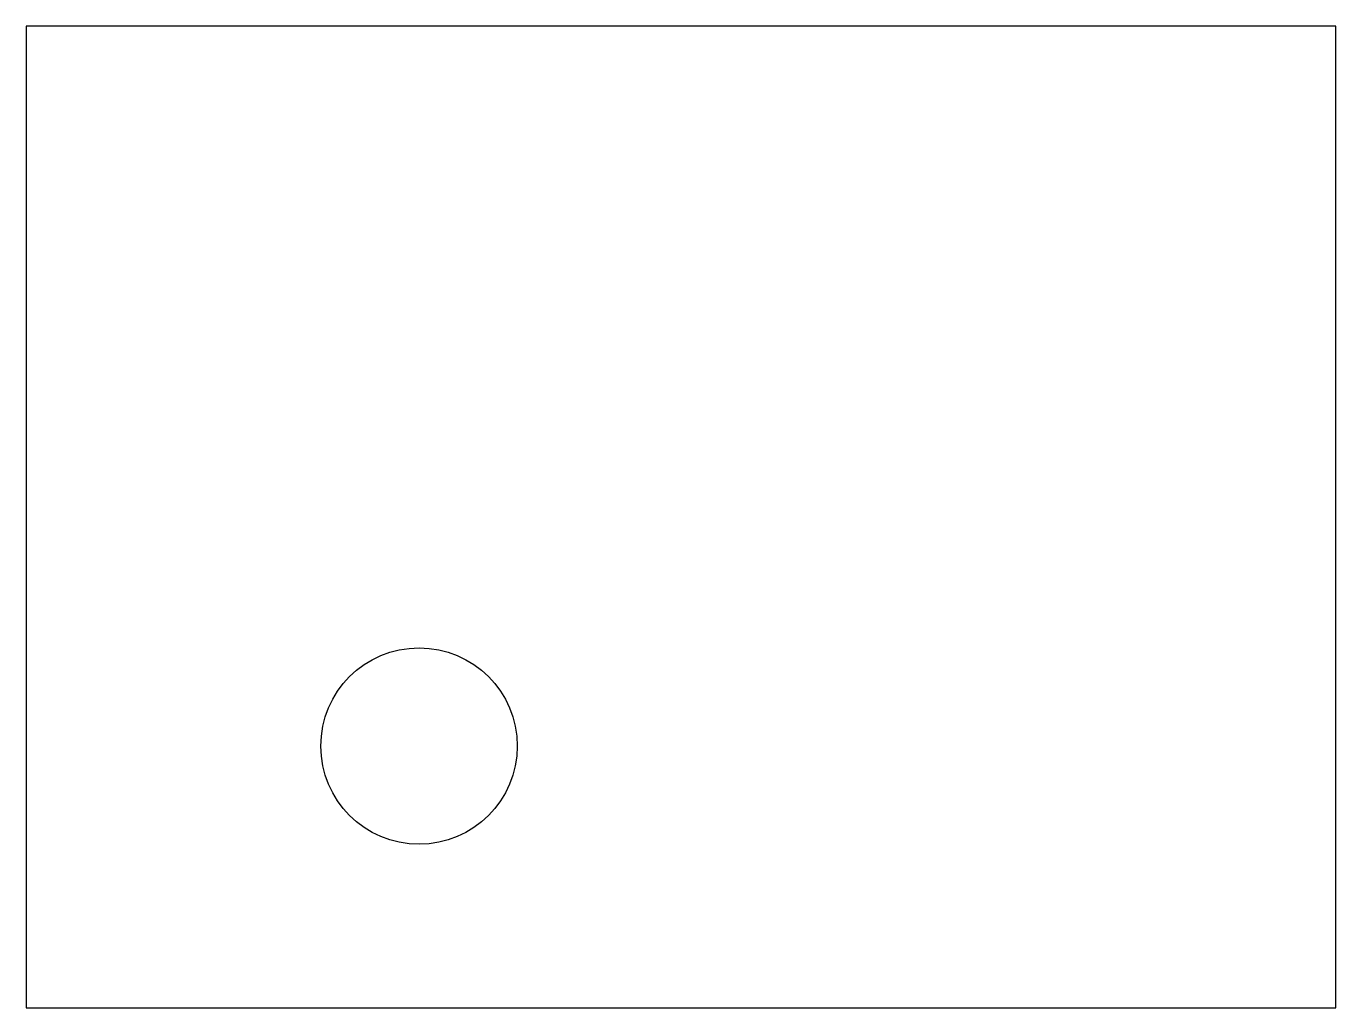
# Model space of a CAD drawing. Header units: metres. Extents: x 0 to 400, y 0 to 300.
import ezdxf

# ---------------------------------------------------------------- set-up
doc = ezdxf.new("R2010")
doc.units = ezdxf.units.M
doc.header["$MEASUREMENT"] = 0

msp = doc.modelspace()

# ---------------------------------------------------------------- linework, layer by layer
msp.add_lwpolyline([(0, 0), (400, 0), (400, 300), (0, 300)], close=True)
msp.add_circle((120, 80), 30)

doc.saveas('drawing.dxf')
